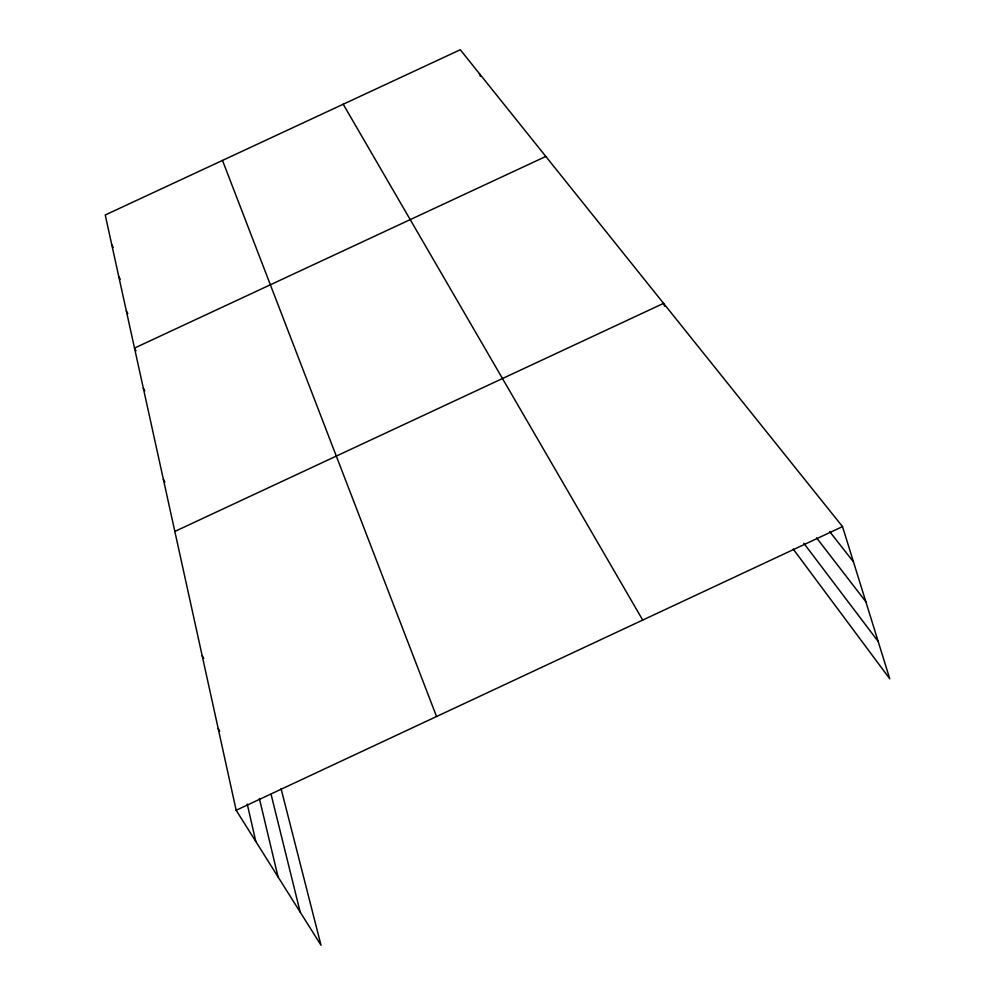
<?xml version="1.0" encoding="UTF-8"?>
<svg xmlns="http://www.w3.org/2000/svg" width="995" height="995" viewBox="0 0 995 995"><rect width="100%" height="100%" fill="white"/><g stroke="black" fill="none" stroke-linecap="round" stroke-linejoin="round"><path stroke-width="1.49" d="M174.834 531.442L663.578 303.363L664.561 306.186M281.05 788.637L321.012 945.25L236.163 810.266L842.529 526.604L889.766 678.826L793.189 549.053M545.807 156.451L134.499 348.088L136.016 350.8M842.529 526.604L460.275 49.75L105.234 214.995L236.163 810.266M829.706 531.653L853.461 561.839M816.547 537.822L865.849 601.726M803.798 543.233L878.187 641.489M218.203 728.651L219.771 731.201M202.196 655.829L203.751 658.429M343.213 104.226L642.72 620.072M163.391 479.403L164.909 482.053M143.342 388.249L144.822 390.886M126.353 311L127.808 313.649M118.791 276.647L120.208 279.234M111.776 244.72L113.219 247.382M479.379 73.593L480.473 76.416M222.494 160.419L436.556 716.512M271.038 794.122L300.204 912.141M259.372 798.475L278.04 876.893M247.257 804.122L255.802 841.509"/></g></svg>
